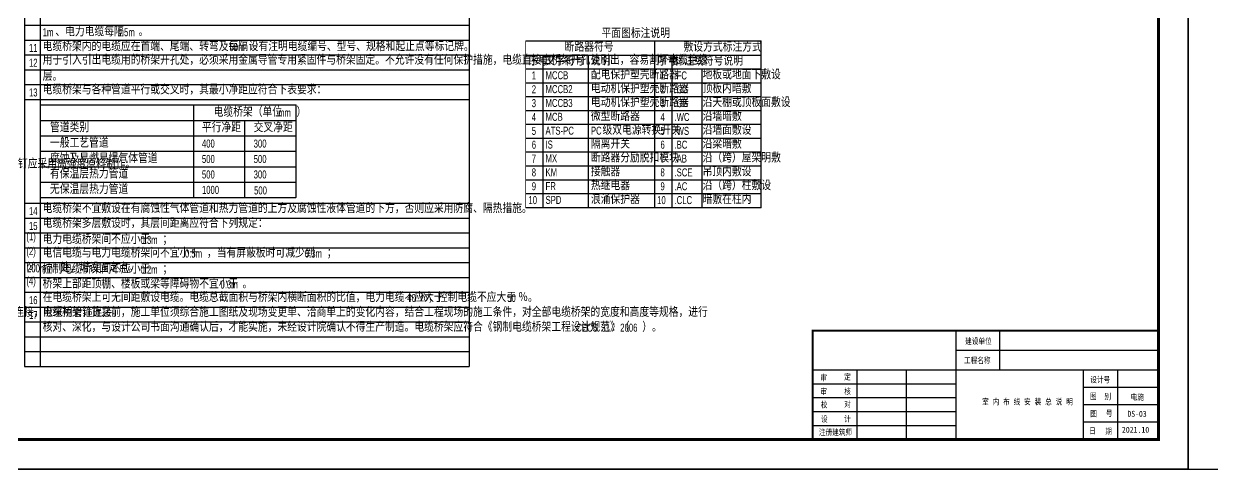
# Model space of a CAD drawing. Extents: x -7085 to 604621, y -1107727 to 606871.
# Drawn here: x 243310 to 303450, y 506902 to 529418 of the extents above; entities that cross this region are included whole.
import ezdxf

# ---------------------------------------------------------------- set-up
doc = ezdxf.new("R2010")
doc.units = 0
doc.header["$LTSCALE"] = 1000
doc.header["$MEASUREMENT"] = 0
doc.layers.add('0-修改', color=6, linetype='Continuous', plot=False)
for name, color, linetype in [('DQ', 7, 'Continuous'), ('PUB_TAB', 7, 'Continuous'), ('PUB_TAB_ASSIST', 251, 'Continuous'), ('PUB_TEXT', 7, 'Continuous'), ('PUB_TITLE', 4, 'Continuous'), ('TEL_TITLE', 7, 'Continuous'), ('TL', 4, 'Continuous')]:
    doc.layers.add(name, color=color, linetype=linetype)
doc.layers.get('0-修改').off()
doc.styles.add('-宋体', font='', dxfattribs={"width": 0.6})
doc.styles.add('HZ', font='', dxfattribs={"width": 0.8})
doc.styles.add('宝信-单线体', font='宝信-西文', dxfattribs={"bigfont": '宝信-中文'})
doc.styles.get('-宋体').set_extended_font_data('SimSun')
doc.styles.get('HZ').set_extended_font_data('NSimSun')

# ---------------------------------------------------------------- blocks, each defined once
blk = doc.blocks.new('TQ')
at = {"layer": 'TL', "linetype": 'ByBlock'}
blk.add_line((-311535, -823946), (-329035, -823946), dxfattribs=at)
at = {"layer": 'TL'}
for p, q in [((-321790, -823946), (-321790, -829446)), ((-319575, -823946), (-319575, -825946)), ((-311535, -824946), (-321790, -824946)), ((-311535, -825946), (-329035, -825946)), ((-326790, -825946), (-326790, -829446)), ((-324290, -825946), (-324290, -829446)), ((-315335, -825946), (-315335, -829446)), ((-313610, -825946), (-313610, -829446)), ((-321790, -826646), (-329035, -826646)), ((-311535, -826821), (-315335, -826821)), ((-321790, -827346), (-329035, -827346)), ((-321790, -828046), (-329035, -828046)), ((-311535, -827696), (-315335, -827696)), ((-311535, -828571), (-315335, -828571)), ((-321790, -828746), (-329035, -828746))]:
    blk.add_line(p, q, dxfattribs=at)
at = {"layer": 'TL', "linetype": 'ByBlock', "const_width": 100}
blk.add_lwpolyline([(-311535, -823946), (-329035, -823946), (-329035, -829446)], dxfattribs=at)
at = {"layer": 'PUB_TITLE', "style": 'HZ', "width": 0.8}
for s, p in [('电施', (-312940, -827442)), ('DS-', (-313104, -828297)), ('2021.10', (-313380, -829104))]:
    blk.add_text(s, height=302.1, dxfattribs=at).set_placement(p)
at = {"layer": 'TL', "style": '-宋体', "width": 0.8}
for s, p in [('建设单位', (-321312, -824623)), ('工程名称', (-321372, -825596)), ('审', (-328636, -826472)), ('定', (-327438, -826426)), ('设计号', (-314983, -826569)), ('审', (-328636, -827169)), ('核', (-327429, -827164)), ('校', (-328617, -827833)), ('对', (-327434, -827810)), ('图', (-314998, -827408)), ('别', (-314264, -827423)), ('图', (-314983, -828291)), ('号', (-314189, -828276)), ('设', (-328608, -828558)), ('计', (-327435, -828550)), ('注册建筑师', (-328714, -829225)), ('日', (-315043, -829159)), ('期', (-314219, -829174))]:
    blk.add_text(s, height=300, dxfattribs=at).set_placement(p)

msp = doc.modelspace()

# ---------------------------------------------------------------- linework, layer by layer
msp.add_lwpolyline([(283224.6, 513901.9), (300724.6, 513901.9), (300724.6, 508401.9), (283224.6, 508401.9)], close=True)
at = {"layer": 'DQ', "const_width": 50}
msp.add_lwpolyline([(268707.6, 528537.9), (280624.3, 528537.9), (280624.3, 520137.9), (268707.6, 520137.9)], close=True, dxfattribs=at)
at = {"layer": 'PUB_TAB', "color": 7}
for p, q in [((280624.3, 528537.9), (268707.6, 528537.9)), ((280624.3, 520137.9), (280624.3, 528537.9)), ((244143.9, 525315.8), (257073.6, 525315.8)), ((244143.9, 525315.8), (244143.9, 520633.7)), ((251901.7, 525315.8), (251901.7, 520633.7)), ((257073.6, 525315.8), (257073.6, 520633.7)), ((244143.9, 524535.5), (257073.6, 524535.5)), ((254487.6, 524535.5), (254487.6, 520633.7)), ((244143.9, 523755.1), (257073.6, 523755.1)), ((244143.9, 522974.8), (257073.6, 522974.8)), ((244143.9, 522194.4), (257073.6, 522194.4)), ((244143.9, 521414.1), (257073.6, 521414.1)), ((244143.9, 520633.7), (257073.6, 520633.7)), ((268707.6, 520137.9), (280624.3, 520137.9))]:
    msp.add_line(p, q, dxfattribs=at)
for points in [[(275220.6, 528537.9), (275220.6, 520137.9)], [(268707.6, 527837.9), (280624.3, 527837.9)], [(269572.6, 527837.9), (269572.6, 520137.9)], [(271868.7, 527837.9), (271868.7, 520137.9)], [(276098.7, 527837.9), (276098.7, 520137.9)], [(268707.6, 527137.9), (280624.3, 527137.9)], [(277620, 527137.9), (277620, 520137.9)], [(268707.6, 526437.9), (280624.3, 526437.9)], [(268707.6, 525737.9), (280624.3, 525737.9)], [(268707.6, 525037.9), (280624.3, 525037.9)], [(268707.6, 524337.9), (280624.3, 524337.9)], [(268707.6, 523637.9), (280624.3, 523637.9)], [(268707.6, 522937.9), (280624.3, 522937.9)], [(268707.6, 522237.9), (280624.3, 522237.9)], [(268707.6, 521537.9), (280624.3, 521537.9)], [(268707.6, 520837.9), (280624.3, 520837.9)]]:
    msp.add_lwpolyline(points, dxfattribs=at)
at = {"layer": 'PUB_TAB', "color": 7, "const_width": 50}
msp.add_lwpolyline([(244143.9, 525315.8), (257073.6, 525315.8), (257073.6, 520633.7), (244143.9, 520633.7)], close=True, dxfattribs=at)
at = {"layer": 'PUB_TAB_ASSIST'}
for points in [[(243343.9, 563846.3), (243343.9, 512096.3)], [(244143.9, 563846.3), (244143.9, 512096.3)], [(265843.9, 563846.3), (265843.9, 512096.3)], [(243343.9, 529346.3), (265843.9, 529346.3)], [(243343.9, 528596.3), (265843.9, 528596.3)], [(243343.9, 527846.3), (265843.9, 527846.3)], [(243343.9, 527096.3), (265843.9, 527096.3)], [(243343.9, 526346.3), (265843.9, 526346.3)], [(243343.9, 525596.3), (265843.9, 525596.3)], [(243343.9, 520346.3), (265843.9, 520346.3)], [(243343.9, 519596.3), (265843.9, 519596.3)], [(243343.9, 518846.3), (265843.9, 518846.3)], [(243343.9, 518096.3), (265843.9, 518096.3)], [(243343.9, 517346.3), (265843.9, 517346.3)], [(243343.9, 516596.3), (265843.9, 516596.3)], [(243343.9, 515846.3), (265843.9, 515846.3)], [(243343.9, 515096.3), (265843.9, 515096.3)], [(243343.9, 514346.3), (265843.9, 514346.3)], [(243343.9, 513596.3), (265843.9, 513596.3)], [(243343.9, 512846.3), (265843.9, 512846.3)], [(243343.9, 512096.3), (265843.9, 512096.3)]]:
    msp.add_lwpolyline(points, dxfattribs=at)
at = {"layer": 'PUB_TITLE'}
for points in [[(213124.5, 506901.9), (213124.5, 569902), (302224.6, 569902), (302224.6, 506901.9)], [(213124.6, 506902), (302224.6, 506902), (302224.6, 569902), (213124.6, 569902)]]:
    msp.add_lwpolyline(points, close=True, dxfattribs=at)
for points, const_width in [([(216874.6, 508402), (300724.6, 508402), (300724.6, 568402), (216874.6, 568402)], 150), ([(216874.5, 508401.9), (216874.5, 568402), (300724.6, 568402), (300724.6, 508401.9)], 75)]:
    msp.add_lwpolyline(points, close=True, dxfattribs=dict(at, const_width=const_width))
at = {"layer": 'TEL_TITLE', "color": 4}
msp.add_lwpolyline([(302224.6, 506901.9), (361624.6, 506901.9), (361624.6, 548901.9), (302224.6, 548901.9)], close=True, dxfattribs=at)

# ---------------------------------------------------------------- block references
at = {"layer": '0-修改'}
msp.add_blockref('TQ', (612259.7, 1337848.3), dxfattribs=at)

# ---------------------------------------------------------------- texts
at = {"layer": 'PUB_TEXT', "style": '宝信-单线体'}
for s, p in [('、电力电缆每隔', (244906.7, 528790.3)), ('。', (249115.3, 528790.3)), ('平面图标注说明', (272543.8, 528703.1)), ('电缆桥架内的电缆应在首端、尾端、转弯及每隔', (244266, 528040.3)), ('设有注明电缆编号、型号、规格和起止点等标记牌。', (254691, 528040.3)), ('断路器符号', (270681.1, 528012.9)), ('敷设方式标注方式', (276696.6, 528012.9)), ('用于引入引出电缆用的桥架开孔处，必须采用金属导管专用紧固件与桥架固定。不允许没有任何保护措施，电缆直接由桥架开孔处引出，容易割坏电缆绝缘', (244266, 527354)), ('序号', (268847.6, 527312.9)), ('文字符号', (269712.6, 527312.9)), ('说明', (272008.7, 527312.9)), ('序号', (275360.6, 527312.9)), ('标注或符号说明', (276238.7, 527312.9)), ('层。', (244266, 526540.3)), ('配电保护塑壳断路器', (272008.7, 526612.9)), ('地板或地面下敷设', (277660, 526612.9)), ('电缆桥架与各种管道平行或交叉时，其最小净距应符合下表要求：', (244266, 525854)), ('电动机保护塑壳断路器', (272008.7, 525912.9)), ('顶板内暗敷', (277660, 525912.9)), ('电动机保护塑壳断路器', (272008.7, 525212.9)), ('沿天棚或顶板面敷设', (277660, 525212.9)), ('电缆桥架（单位', (252917.1, 524721.7)), ('）', (257111.7, 524721.7)), ('管道类别', (244635.9, 523941.4)), ('平行净距', (252324.6, 523941.4)), ('交叉净距', (254942.4, 523941.4)), ('微型断路器', (272008.7, 524512.9)), ('沿墙暗敷', (277660, 524512.9)), ('级双电源转换开关', (272593.7, 523812.9)), ('沿墙面敷设', (277660, 523812.9)), ('一般工艺管道', (244635.9, 523161)), ('隔离开关', (272008.7, 523112.9)), ('沿梁暗敷', (277660, 523112.9)), ('腐蚀及易燃易爆气体管道', (244635.9, 522380.7)), ('断路器分励脱扣模块', (272008.7, 522412.9)), ('沿（跨）屋架明敷', (277660, 522412.9)), ('组成的电线管路，应采用同一金属材料制作，并应镀锌，紧定螺钉应采用高强度原料制作。', (229156, 522105.5)), ('有保温层热力管道', (244635.9, 521600.3)), ('接触器', (272008.7, 521712.9)), ('吊顶内敷设', (277660, 521712.9)), ('热继电器', (272008.7, 521012.9)), ('沿（跨）柱敷设', (277660, 521012.9)), ('无保温层热力管道', (244635.9, 520820)), ('浪涌保护器', (272008.7, 520312.9)), ('暗敷在柱内', (277660, 520312.9)), ('电缆桥架不宜敷设在有腐蚀性气体管道和热力管道的上方及腐蚀性液体管道的下方，否则应采用防腐、隔热措施。', (244266, 519854)), ('电缆桥架多层敷设时，其层间距离应符合下列规定：', (244266, 519104)), ('电力电缆桥架间不应小于', (244266, 518290.3)), ('；', (250330.3, 518290.3)), ('电信电缆与电力电缆桥架问不宜小于', (244266, 517604)), ('，当有屏蔽板时可减少到', (252580.3, 517604)), ('；', (258644.6, 517604)), ('控制电缆桥架间不应小于', (244266, 516790.3)), ('处，增设固定点。', (245146, 516854)), ('；', (250330.3, 516790.3)), ('桥架上部距顶棚、楼板或梁等障碍物不宜小于', (244266, 516040.3)), ('。', (254380.3, 516040.3)), ('在电缆桥架上可无间距敷设电缆。电缆总截面积与桥架内横断面积的比值，电力电缆不应大于', (244266, 515357.6)), ('％；控制电缆不应大于', (263273.1, 515357.6)), ('％。', (268330.3, 515357.6)), ('线用。套接紧定式钢管管路与接地线不应熔焊连接，应采用管箍连接。', (232923.1, 514604)), ('电缆桥架订货之前，施工单位须综合施工图纸及现场变更单、洽商单上的变化内容，结合工程现场的施工条件，对全部电缆桥架的宽度和高度等规格，进行', (244266, 514607.6)), ('核对、深化，与设计公司书面沟通确认后，才能实施，未经设计院确认不得生产制造。电缆桥架应符合《钢制电缆桥架工程设计规范》（', (244266, 513854)), ('：', (273043, 513854)), ('）。', (274607.3, 513854))]:
    msp.add_text(s, height=450, dxfattribs=at).set_placement(p)
at = {"layer": 'PUB_TEXT', "style": '宝信-单线体', "width": 0.722222}
for s, p in [('1m', (244266, 528790.3)), ('1.5m', (248056.7, 528790.3)), ('11', (243571.5, 527996.3)), ('50m', (253716, 528040.3)), ('12', (243571.5, 527246.3)), ('1', (269015.3, 526604.1)), ('MCCB', (269712.6, 526612.9)), ('1', (275528.4, 526604.1)), ('.FC', (276238.7, 526604.1)), ('2', (269015.3, 525904.1)), ('MCCB2', (269712.6, 525912.9)), ('2', (275528.4, 525904.1)), ('.CC', (276238.7, 525904.1)), ('13', (243571.5, 525746.3)), ('MCCB3', (269712.6, 525212.9)), (':mm', (256067.1, 524721.7)), ('3', (269015.3, 525204.1)), ('3', (275528.4, 525204.1)), ('.CE', (276238.7, 525204.1)), ('4', (269015.3, 524504.1)), ('MCB', (269712.6, 524512.9)), ('4', (275528.4, 524504.1)), ('.', (276238.7, 524504.1)), ('WC', (276347.5, 524504.1)), ('5', (269015.3, 523804.1)), ('ATS-PC', (269712.6, 523812.9)), ('PC', (272008.7, 523812.9)), ('5', (275528.4, 523804.1)), ('.', (276238.7, 523804.1)), ('WS', (276347.5, 523804.1)), ('400', (252324.6, 523161)), ('300', (254942.4, 523161)), ('6', (269015.3, 523104.1)), ('IS', (269712.6, 523112.9)), ('6', (275528.4, 523104.1)), ('BC', (276347.5, 523104.1)), ('500', (252324.6, 522380.7)), ('500', (254942.4, 522380.7)), ('7', (269015.3, 522404.1)), ('MX', (269712.6, 522412.9)), ('7', (275528.4, 522404.1)), ('.', (276238.7, 523104.1)), ('AB', (276347.5, 522404.1)), ('500', (252324.6, 521600.3)), ('300', (254942.4, 521600.3)), ('8', (269015.3, 521704.1)), ('KM', (269712.6, 521712.9)), ('8', (275528.4, 521704.1)), ('.', (276238.7, 522404.1)), ('.SCE', (276238.7, 521704.1)), ('9', (269015.3, 521004.1)), ('FR', (269712.6, 521012.9)), ('9', (275528.4, 521004.1)), ('.AC', (276238.7, 521004.1)), ('1000', (252324.6, 520820)), ('500', (254962.8, 520791.8)), ('10', (268847.6, 520304.1)), ('SPD', (269712.6, 520312.9)), ('10', (275360.6, 520304.1)), ('.CLC', (276238.7, 520304.1)), ('14', (243571.5, 519746.3)), ('15', (243571.5, 518996.3)), ('(1)', (243441.5, 518473.2)), ('0.3m', (249216, 518290.3)), ('(2)', (243441.5, 517723.2)), ('0.5m', (251466, 517604)), ('0.3m', (257530.3, 517604)), ('(3)', (243441.5, 516973.2)), ('200mm', (243474.6, 516854)), ('0.2m', (249216, 516790.3)), ('(4)', (243441.5, 516223.2)), ('0.3m', (253266, 516040.3)), ('16', (243571.5, 515246.3)), ('40', (262716, 515357.6)), ('50', (267773.1, 515357.6)), ('17', (243571.5, 514496.3)), ('CECS', (271266, 513854)), ('31', (272541.6, 513854)), ('2006', (273493, 513854))]:
    msp.add_text(s, height=405, dxfattribs=at).set_placement(p)
at = {"layer": 'PUB_TITLE', "style": 'HZ', "width": 0.8}
msp.add_text('03', height=302.11, dxfattribs=at).set_placement((299738.9, 509550.7))
at = {"layer": 'TL', "style": '-宋体', "width": 0.8}
msp.add_text('室 内 布 线 安 装 总 说 明', height=300, dxfattribs=at).set_placement((291803.8, 510165))

doc.saveas('drawing.dxf')
